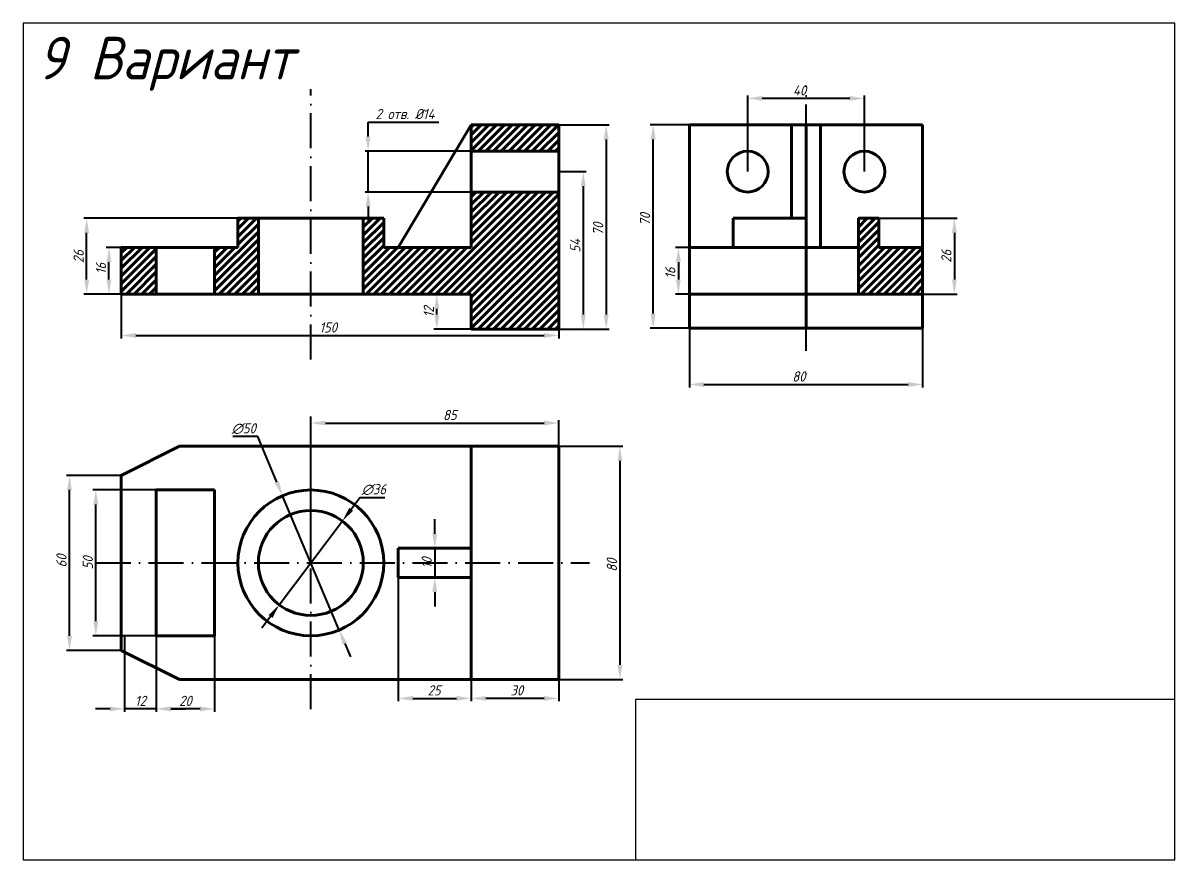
# Model space of a CAD drawing. Header units: millimetres. Extents: x 39 to 2970, y -284 to 427.
# Drawn here: x 2575.1 to 2970.1, y 46 to 333 of the extents above; entities that cross this region are included whole.
import ezdxf

# ---------------------------------------------------------------- set-up
doc = ezdxf.new("R2010")
doc.units = ezdxf.units.MM
doc.header["$MEASUREMENT"] = 0
doc.linetypes.add('ACAD_ISO10W100', pattern=[18, 12, -3, 0, -3])
for name, color, linetype, lineweight in [('аннотации', 1, 'Continuous', 40), ('осевой', 4, 'ACAD_ISO10W100', 40), ('основной', 7, 'Continuous', 90)]:
    doc.layers.add(name, color=color, linetype=linetype, lineweight=lineweight)
doc.styles.add('GOST', font='isocpeur.ttf', dxfattribs={"width": 0.9, "oblique": 15})
doc.dimstyles.new('GOST', dxfattribs={"dimtxt": 3.5, "dimasz": 5, "dimexe": 1, "dimexo": 0, "dimgap": 1, "dimtad": 1, "dimtoh": 1, "dimdec": 0, "dimzin": 0, "dimdsep": 46, "dimtxsty": 'GOST', "dimcen": 0, "dimclrd": 256, "dimclre": 256, "dimclrt": 256, "dimadec": 0, "dimazin": 0, "dimtfac": 1, "dimtdec": 0, "dimtmove": 0, "dimatfit": 0, "dimfxl": 1, "dimtolj": 1, "dimtzin": 0, "dimlwd": -1, "dimlwe": -1, "dimarcsym": 0})

# ---------------------------------------------------------------- blocks, each defined once
blk = doc.blocks.new('*D73')
at = {"layer": 'Defpoints', "color": 0, "transparency": 16777216}
for p in [(2604.61, 256.02), (2608.83, 256.02), (2608.83, 240.02)]:
    blk.add_point(p, dxfattribs=at)
at = {"layer": 'аннотации', "transparency": 16777216}
for p, q in [((2608.83, 256.02), (2603.61, 256.02)), ((2604.61, 245.02), (2604.61, 251.02)), ((2608.83, 240.02), (2603.61, 240.02))]:
    blk.add_line(p, q, dxfattribs=at)
for points in [[(2603.78, 251.02), (2605.45, 251.02), (2604.61, 256.02)], [(2603.78, 245.02), (2605.45, 245.02), (2604.61, 240.02)]]:
    blk.add_solid(points, dxfattribs=at)
at = {"layer": 'аннотации', "transparency": 16777216, "insert": (2601.86, 248.77), "char_height": 3.5, "attachment_point": 5, "rotation": 90, "style": 'GOST'}
blk.add_mtext('\\A1;16', dxfattribs=at)
blk = doc.blocks.new('*D74')
at = {"layer": 'Defpoints', "color": 0, "transparency": 16777216}
for p in [(2596.96, 266.02), (2648.83, 266.02), (2608.83, 240.02)]:
    blk.add_point(p, dxfattribs=at)
at = {"layer": 'аннотации', "transparency": 16777216}
for p, q in [((2648.83, 266.02), (2595.96, 266.02)), ((2596.96, 245.02), (2596.96, 261.02)), ((2608.83, 240.02), (2595.96, 240.02))]:
    blk.add_line(p, q, dxfattribs=at)
for points in [[(2596.13, 261.02), (2597.79, 261.02), (2596.96, 266.02)], [(2596.13, 245.02), (2597.79, 245.02), (2596.96, 240.02)]]:
    blk.add_solid(points, dxfattribs=at)
at = {"layer": 'аннотации', "transparency": 16777216, "insert": (2594.21, 252.88), "char_height": 3.5, "attachment_point": 5, "rotation": 90, "style": 'GOST'}
blk.add_mtext('\\A1;26', dxfattribs=at)
blk = doc.blocks.new('*D75')
at = {"layer": 'Defpoints', "color": 0, "transparency": 16777216}
for p in [(2717.03, 240.02), (2717.03, 240.02), (2728.83, 228.02)]:
    blk.add_point(p, dxfattribs=at)
at = {"layer": 'аннотации', "transparency": 16777216}
for p, q in [((2717.03, 240.02), (2716.03, 240.02)), ((2717.03, 233.02), (2717.03, 235.02)), ((2728.83, 228.02), (2716.03, 228.02))]:
    blk.add_line(p, q, dxfattribs=at)
for points in [[(2716.2, 235.02), (2717.86, 235.02), (2717.03, 240.02)], [(2716.2, 233.02), (2717.86, 233.02), (2717.03, 228.02)]]:
    blk.add_solid(points, dxfattribs=at)
at = {"layer": 'аннотации', "transparency": 16777216, "insert": (2714.28, 233.91), "char_height": 3.5, "attachment_point": 5, "rotation": 90, "style": 'GOST'}
blk.add_mtext('\\A1;12', dxfattribs=at)
blk = doc.blocks.new('*D76')
at = {"layer": 'Defpoints', "color": 0, "transparency": 16777216}
for p in [(2608.83, 240.02), (2758.83, 228.02), (2758.83, 225.83)]:
    blk.add_point(p, dxfattribs=at)
at = {"layer": 'аннотации', "transparency": 16777216}
for p, q in [((2608.83, 240.02), (2608.83, 224.83)), ((2613.83, 225.83), (2753.83, 225.83)), ((2758.83, 228.02), (2758.83, 224.83))]:
    blk.add_line(p, q, dxfattribs=at)
for points in [[(2613.83, 226.66), (2613.83, 225), (2608.83, 225.83)], [(2753.83, 226.66), (2753.83, 225), (2758.83, 225.83)]]:
    blk.add_solid(points, dxfattribs=at)
at = {"layer": 'аннотации', "transparency": 16777216, "insert": (2679.79, 228.58), "char_height": 3.5, "attachment_point": 5, "style": 'GOST'}
blk.add_mtext('\\A1;150', dxfattribs=at)
blk = doc.blocks.new('*D77')
at = {"layer": 'Defpoints', "color": 0, "transparency": 16777216}
for p in [(2758.83, 282.02), (2758.83, 228.02), (2767.26, 228.02)]:
    blk.add_point(p, dxfattribs=at)
at = {"layer": 'аннотации', "transparency": 16777216}
for p, q in [((2758.83, 282.02), (2768.26, 282.02)), ((2767.26, 277.02), (2767.26, 233.02)), ((2758.83, 228.02), (2768.26, 228.02))]:
    blk.add_line(p, q, dxfattribs=at)
for points in [[(2766.43, 277.02), (2768.09, 277.02), (2767.26, 282.02)], [(2766.43, 233.02), (2768.09, 233.02), (2767.26, 228.02)]]:
    blk.add_solid(points, dxfattribs=at)
at = {"layer": 'аннотации', "transparency": 16777216, "insert": (2764.51, 256.59), "char_height": 3.5, "attachment_point": 5, "rotation": 90, "style": 'GOST'}
blk.add_mtext('\\A1;54', dxfattribs=at)
blk = doc.blocks.new('*D78')
at = {"layer": 'Defpoints', "color": 0, "transparency": 16777216}
for p in [(2758.83, 298.02), (2758.83, 228.02), (2775.11, 228.02)]:
    blk.add_point(p, dxfattribs=at)
at = {"layer": 'аннотации', "transparency": 16777216}
for p, q in [((2758.83, 298.02), (2776.11, 298.02)), ((2775.11, 293.02), (2775.11, 233.02)), ((2758.83, 228.02), (2776.11, 228.02))]:
    blk.add_line(p, q, dxfattribs=at)
for points in [[(2774.28, 293.02), (2775.95, 293.02), (2775.11, 298.02)], [(2774.28, 233.02), (2775.95, 233.02), (2775.11, 228.02)]]:
    blk.add_solid(points, dxfattribs=at)
at = {"layer": 'аннотации', "transparency": 16777216, "insert": (2772.36, 262.32), "char_height": 3.5, "attachment_point": 5, "rotation": 90, "style": 'GOST'}
blk.add_mtext('\\A1;70', dxfattribs=at)
blk = doc.blocks.new('*D79')
at = {"layer": 'Defpoints', "color": 0, "transparency": 16777216}
for p in [(2743.83, 289.02), (2693.47, 275.02), (2743.83, 275.02)]:
    blk.add_point(p, dxfattribs=at)
at = {"layer": 'аннотации', "transparency": 16777216}
for p, q in [((2693.47, 294.02), (2693.47, 299.02)), ((2693.47, 299.02), (2717.76, 299.02)), ((2743.83, 289.02), (2692.47, 289.02)), ((2693.47, 275.02), (2693.47, 289.02)), ((2743.83, 275.02), (2692.47, 275.02)), ((2693.47, 270.02), (2693.47, 265.02))]:
    blk.add_line(p, q, dxfattribs=at)
for points in [[(2692.64, 294.02), (2694.3, 294.02), (2693.47, 289.02)], [(2692.64, 270.02), (2694.3, 270.02), (2693.47, 275.02)]]:
    blk.add_solid(points, dxfattribs=at)
at = {"layer": 'аннотации', "transparency": 16777216, "insert": (2706.11, 301.77), "char_height": 3.5, "attachment_point": 5, "style": 'GOST'}
blk.add_mtext('\\A1;2 отв. %%C14', dxfattribs=at)
blk = doc.blocks.new('*D80')
at = {"layer": 'Defpoints', "color": 0, "transparency": 16777216}
for p in [(2600.11, 172.84), (2620.83, 172.84), (2620.83, 122.84)]:
    blk.add_point(p, dxfattribs=at)
at = {"layer": 'аннотации', "transparency": 16777216}
for p, q in [((2620.83, 172.84), (2599.11, 172.84)), ((2600.11, 127.84), (2600.11, 167.84)), ((2620.83, 122.84), (2599.11, 122.84))]:
    blk.add_line(p, q, dxfattribs=at)
for points in [[(2599.28, 167.84), (2600.95, 167.84), (2600.11, 172.84)], [(2599.28, 127.84), (2600.95, 127.84), (2600.11, 122.84)]]:
    blk.add_solid(points, dxfattribs=at)
at = {"layer": 'аннотации', "transparency": 16777216, "insert": (2597.36, 147.84), "char_height": 3.5, "attachment_point": 5, "rotation": 90, "style": 'GOST'}
blk.add_mtext('\\A1;50', dxfattribs=at)
blk = doc.blocks.new('*D81')
at = {"layer": 'Defpoints', "color": 0, "transparency": 16777216}
for p in [(2591.07, 177.84), (2608.83, 177.84), (2608.83, 117.84)]:
    blk.add_point(p, dxfattribs=at)
at = {"layer": 'аннотации', "transparency": 16777216}
for p, q in [((2608.83, 177.84), (2590.07, 177.84)), ((2591.07, 122.84), (2591.07, 172.84)), ((2608.83, 117.84), (2590.07, 117.84))]:
    blk.add_line(p, q, dxfattribs=at)
for points in [[(2590.24, 172.84), (2591.91, 172.84), (2591.07, 177.84)], [(2590.24, 122.84), (2591.91, 122.84), (2591.07, 117.84)]]:
    blk.add_solid(points, dxfattribs=at)
at = {"layer": 'аннотации', "transparency": 16777216, "insert": (2588.32, 148.5), "char_height": 3.5, "attachment_point": 5, "rotation": 90, "style": 'GOST'}
blk.add_mtext('\\A1;60', dxfattribs=at)
blk = doc.blocks.new('*D82')
at = {"layer": 'Defpoints', "color": 0, "transparency": 16777216}
for p in [(2609.97, 122.84), (2620.83, 122.84), (2609.97, 97.77)]:
    blk.add_point(p, dxfattribs=at)
at = {"layer": 'аннотации', "transparency": 16777216}
for p, q in [((2609.97, 122.84), (2609.97, 96.77)), ((2620.83, 122.84), (2620.83, 96.77)), ((2604.97, 97.77), (2599.97, 97.77)), ((2620.83, 97.77), (2609.97, 97.77)), ((2625.83, 97.77), (2630.83, 97.77))]:
    blk.add_line(p, q, dxfattribs=at)
for points in [[(2604.97, 98.6), (2604.97, 96.93), (2609.97, 97.77)], [(2625.83, 98.6), (2625.83, 96.93), (2620.83, 97.77)]]:
    blk.add_solid(points, dxfattribs=at)
at = {"layer": 'аннотации', "transparency": 16777216, "insert": (2615.4, 100.52), "char_height": 3.5, "attachment_point": 5, "style": 'GOST'}
blk.add_mtext('\\A1;12', dxfattribs=at)
blk = doc.blocks.new('*D83')
at = {"layer": 'Defpoints', "color": 0, "transparency": 16777216}
for p in [(2620.83, 122.84), (2640.83, 122.84), (2620.83, 97.77)]:
    blk.add_point(p, dxfattribs=at)
at = {"layer": 'аннотации', "transparency": 16777216}
for p, q in [((2620.83, 122.84), (2620.83, 96.77)), ((2640.83, 122.84), (2640.83, 96.77)), ((2635.83, 97.77), (2625.83, 97.77))]:
    blk.add_line(p, q, dxfattribs=at)
for points in [[(2625.83, 98.6), (2625.83, 96.93), (2620.83, 97.77)], [(2635.83, 98.6), (2635.83, 96.93), (2640.83, 97.77)]]:
    blk.add_solid(points, dxfattribs=at)
at = {"layer": 'аннотации', "transparency": 16777216, "insert": (2630.83, 100.52), "char_height": 3.5, "attachment_point": 5, "style": 'GOST'}
blk.add_mtext('\\A1;20', dxfattribs=at)
blk = doc.blocks.new('*D84')
at = {"layer": 'Defpoints', "color": 0, "transparency": 16777216}
for p in [(2703.83, 142.84), (2728.83, 142.84), (2728.83, 101.37)]:
    blk.add_point(p, dxfattribs=at)
at = {"layer": 'аннотации', "transparency": 16777216}
for p, q in [((2703.83, 142.84), (2703.83, 100.37)), ((2728.83, 142.84), (2728.83, 100.37)), ((2708.83, 101.37), (2723.83, 101.37))]:
    blk.add_line(p, q, dxfattribs=at)
for points in [[(2708.83, 102.21), (2708.83, 100.54), (2703.83, 101.37)], [(2723.83, 102.21), (2723.83, 100.54), (2728.83, 101.37)]]:
    blk.add_solid(points, dxfattribs=at)
at = {"layer": 'аннотации', "transparency": 16777216, "insert": (2716.11, 104.12), "char_height": 3.5, "attachment_point": 5, "style": 'GOST'}
blk.add_mtext('\\A1;25', dxfattribs=at)
blk = doc.blocks.new('*D85')
at = {"layer": 'Defpoints', "color": 0, "transparency": 16777216}
for p in [(2728.83, 107.84), (2758.83, 107.84), (2728.83, 101.37)]:
    blk.add_point(p, dxfattribs=at)
at = {"layer": 'аннотации', "transparency": 16777216}
for p, q in [((2728.83, 107.84), (2728.83, 100.37)), ((2758.83, 107.84), (2758.83, 100.37)), ((2753.83, 101.37), (2733.83, 101.37))]:
    blk.add_line(p, q, dxfattribs=at)
for points in [[(2733.83, 102.21), (2733.83, 100.54), (2728.83, 101.37)], [(2753.83, 102.21), (2753.83, 100.54), (2758.83, 101.37)]]:
    blk.add_solid(points, dxfattribs=at)
at = {"layer": 'аннотации', "transparency": 16777216, "insert": (2744.44, 104.12), "char_height": 3.5, "attachment_point": 5, "style": 'GOST'}
blk.add_mtext('\\A1;30', dxfattribs=at)
blk = doc.blocks.new('*D86')
at = {"layer": 'Defpoints', "color": 0, "transparency": 16777216}
for p in [(2758.83, 195.81), (2673.83, 147.84), (2758.83, 147.84)]:
    blk.add_point(p, dxfattribs=at)
at = {"layer": 'аннотации', "transparency": 16777216}
for p, q in [((2673.83, 147.84), (2673.83, 196.81)), ((2678.83, 195.81), (2753.83, 195.81)), ((2758.83, 147.84), (2758.83, 196.81))]:
    blk.add_line(p, q, dxfattribs=at)
for points in [[(2678.83, 196.64), (2678.83, 194.97), (2673.83, 195.81)], [(2753.83, 196.64), (2753.83, 194.97), (2758.83, 195.81)]]:
    blk.add_solid(points, dxfattribs=at)
at = {"layer": 'аннотации', "transparency": 16777216, "insert": (2721.49, 198.56), "char_height": 3.5, "attachment_point": 5, "style": 'GOST'}
blk.add_mtext('\\A1;85', dxfattribs=at)
blk = doc.blocks.new('*D87')
at = {"layer": 'Defpoints', "color": 0, "transparency": 16777216}
for p in [(2684.66, 162.22), (2663.01, 133.46)]:
    blk.add_point(p, dxfattribs=at)
at = {"layer": 'аннотации', "transparency": 16777216}
for p, q in [((2687.66, 166.22), (2690.67, 170.22)), ((2690.67, 170.22), (2699.22, 170.22)), ((2663.01, 133.46), (2684.66, 162.22)), ((2660.01, 129.46), (2657, 125.47))]:
    blk.add_line(p, q, dxfattribs=at)
for points in [[(2687, 166.72), (2688.33, 165.72), (2684.66, 162.22)], [(2659.34, 129.96), (2660.67, 128.96), (2663.01, 133.46)]]:
    blk.add_solid(points, dxfattribs=at)
at = {"layer": 'аннотации', "transparency": 16777216, "insert": (2695.44, 172.97), "char_height": 3.5, "attachment_point": 5, "style": 'GOST'}
blk.add_mtext('\\A1;∅36', dxfattribs=at)
blk = doc.blocks.new('*D88')
at = {"layer": 'Defpoints', "color": 0, "transparency": 16777216}
for p in [(2664.13, 170.88), (2683.54, 124.8)]:
    blk.add_point(p, dxfattribs=at)
at = {"layer": 'аннотации', "transparency": 16777216}
for p, q in [((2655.61, 191.13), (2647.06, 191.13)), ((2662.19, 175.49), (2655.61, 191.13)), ((2683.54, 124.8), (2664.13, 170.88)), ((2685.48, 120.19), (2687.42, 115.58))]:
    blk.add_line(p, q, dxfattribs=at)
for points in [[(2662.96, 175.81), (2661.42, 175.17), (2664.13, 170.88)], [(2686.24, 120.51), (2684.71, 119.87), (2683.54, 124.8)]]:
    blk.add_solid(points, dxfattribs=at)
at = {"layer": 'аннотации', "transparency": 16777216, "insert": (2650.83, 193.88), "char_height": 3.5, "attachment_point": 5, "style": 'GOST'}
blk.add_mtext('\\A1;∅50', dxfattribs=at)
blk = doc.blocks.new('*D89')
at = {"layer": 'Defpoints', "color": 0, "transparency": 16777216}
for p in [(2716.33, 152.84), (2716.33, 142.84), (2716.33, 142.84)]:
    blk.add_point(p, dxfattribs=at)
at = {"layer": 'аннотации', "transparency": 16777216}
for p, q in [((2716.33, 157.84), (2716.33, 162.84)), ((2716.33, 152.84), (2715.33, 152.84)), ((2716.33, 152.84), (2716.33, 142.84)), ((2716.33, 142.84), (2715.33, 142.84)), ((2716.33, 137.84), (2716.33, 132.84))]:
    blk.add_line(p, q, dxfattribs=at)
for points in [[(2715.5, 157.84), (2717.17, 157.84), (2716.33, 152.84)], [(2715.5, 137.84), (2717.17, 137.84), (2716.33, 142.84)]]:
    blk.add_solid(points, dxfattribs=at)
at = {"layer": 'аннотации', "transparency": 16777216, "insert": (2713.58, 147.84), "char_height": 3.5, "attachment_point": 5, "rotation": 90, "style": 'GOST'}
blk.add_mtext('\\A1;10', dxfattribs=at)
blk = doc.blocks.new('*D90')
at = {"layer": 'Defpoints', "color": 0, "transparency": 16777216}
for p in [(2758.83, 187.84), (2758.83, 107.84), (2779.81, 107.84)]:
    blk.add_point(p, dxfattribs=at)
at = {"layer": 'аннотации', "transparency": 16777216}
for p, q in [((2758.83, 187.84), (2780.81, 187.84)), ((2779.81, 182.84), (2779.81, 112.84)), ((2758.83, 107.84), (2780.81, 107.84))]:
    blk.add_line(p, q, dxfattribs=at)
for points in [[(2778.98, 182.84), (2780.64, 182.84), (2779.81, 187.84)], [(2778.98, 112.84), (2780.64, 112.84), (2779.81, 107.84)]]:
    blk.add_solid(points, dxfattribs=at)
at = {"layer": 'аннотации', "transparency": 16777216, "insert": (2777.06, 147.05), "char_height": 3.5, "attachment_point": 5, "rotation": 90, "style": 'GOST'}
blk.add_mtext('\\A1;80', dxfattribs=at)
blk = doc.blocks.new('*D91')
at = {"layer": 'Defpoints', "color": 0, "transparency": 16777216}
for p in [(2823.63, 307.14), (2823.63, 282.02), (2863.63, 282.02)]:
    blk.add_point(p, dxfattribs=at)
at = {"layer": 'аннотации', "transparency": 16777216}
for p, q in [((2823.63, 282.02), (2823.63, 308.14)), ((2863.63, 282.02), (2863.63, 308.14)), ((2858.63, 307.14), (2828.63, 307.14))]:
    blk.add_line(p, q, dxfattribs=at)
for points in [[(2828.63, 307.97), (2828.63, 306.3), (2823.63, 307.14)], [(2858.63, 307.97), (2858.63, 306.3), (2863.63, 307.14)]]:
    blk.add_solid(points, dxfattribs=at)
at = {"layer": 'аннотации', "transparency": 16777216, "insert": (2841.43, 309.89), "char_height": 3.5, "attachment_point": 5, "style": 'GOST'}
blk.add_mtext('\\A1;40', dxfattribs=at)
blk = doc.blocks.new('*D92')
at = {"layer": 'Defpoints', "color": 0, "transparency": 16777216}
for p in [(2868.63, 266.02), (2883.63, 240.02), (2894.5, 240.02)]:
    blk.add_point(p, dxfattribs=at)
at = {"layer": 'аннотации', "transparency": 16777216}
for p, q in [((2868.63, 266.02), (2895.5, 266.02)), ((2894.5, 261.02), (2894.5, 245.02)), ((2883.63, 240.02), (2895.5, 240.02))]:
    blk.add_line(p, q, dxfattribs=at)
for points in [[(2893.66, 261.02), (2895.33, 261.02), (2894.5, 266.02)], [(2893.66, 245.02), (2895.33, 245.02), (2894.5, 240.02)]]:
    blk.add_solid(points, dxfattribs=at)
at = {"layer": 'аннотации', "transparency": 16777216, "insert": (2891.75, 252.96), "char_height": 3.5, "attachment_point": 5, "rotation": 90, "style": 'GOST'}
blk.add_mtext('\\A1;26', dxfattribs=at)
blk = doc.blocks.new('*D93')
at = {"layer": 'Defpoints', "color": 0, "transparency": 16777216}
for p in [(2803.63, 256.02), (2799.86, 240.02), (2803.63, 240.02)]:
    blk.add_point(p, dxfattribs=at)
at = {"layer": 'аннотации', "transparency": 16777216}
for p, q in [((2803.63, 256.02), (2798.86, 256.02)), ((2799.86, 251.02), (2799.86, 245.02)), ((2803.63, 240.02), (2798.86, 240.02))]:
    blk.add_line(p, q, dxfattribs=at)
for points in [[(2799.03, 251.02), (2800.7, 251.02), (2799.86, 256.02)], [(2799.03, 245.02), (2800.7, 245.02), (2799.86, 240.02)]]:
    blk.add_solid(points, dxfattribs=at)
at = {"layer": 'аннотации', "transparency": 16777216, "insert": (2797.11, 247.19), "char_height": 3.5, "attachment_point": 5, "rotation": 90, "style": 'GOST'}
blk.add_mtext('\\A1;16', dxfattribs=at)
blk = doc.blocks.new('*D94')
at = {"layer": 'Defpoints', "color": 0, "transparency": 16777216}
for p in [(2791.2, 298.02), (2803.63, 298.02), (2803.63, 228.31)]:
    blk.add_point(p, dxfattribs=at)
at = {"layer": 'аннотации', "transparency": 16777216}
for p, q in [((2803.63, 298.02), (2790.2, 298.02)), ((2791.2, 233.31), (2791.2, 293.02)), ((2803.63, 228.31), (2790.2, 228.31))]:
    blk.add_line(p, q, dxfattribs=at)
for points in [[(2790.37, 293.02), (2792.03, 293.02), (2791.2, 298.02)], [(2790.37, 233.31), (2792.03, 233.31), (2791.2, 228.31)]]:
    blk.add_solid(points, dxfattribs=at)
at = {"layer": 'аннотации', "transparency": 16777216, "insert": (2788.45, 265.61), "char_height": 3.5, "attachment_point": 5, "rotation": 90, "style": 'GOST'}
blk.add_mtext('\\A1;70', dxfattribs=at)
blk = doc.blocks.new('*D95')
at = {"layer": 'Defpoints', "color": 0, "transparency": 16777216}
for p in [(2803.63, 228.31), (2883.63, 228.31), (2883.63, 209.01)]:
    blk.add_point(p, dxfattribs=at)
at = {"layer": 'аннотации', "transparency": 16777216}
for p, q in [((2803.63, 228.31), (2803.63, 208.01)), ((2883.63, 228.31), (2883.63, 208.01)), ((2808.63, 209.01), (2878.63, 209.01))]:
    blk.add_line(p, q, dxfattribs=at)
for points in [[(2808.63, 209.84), (2808.63, 208.18), (2803.63, 209.01)], [(2878.63, 209.84), (2878.63, 208.18), (2883.63, 209.01)]]:
    blk.add_solid(points, dxfattribs=at)
at = {"layer": 'аннотации', "transparency": 16777216, "insert": (2841.18, 211.76), "char_height": 3.5, "attachment_point": 5, "style": 'GOST'}
blk.add_mtext('\\A1;80', dxfattribs=at)

msp = doc.modelspace()

# ---------------------------------------------------------------- hatches: boundary and pattern name
at = {"layer": 'основной', "transparency": 33554687}
h = msp.add_hatch(dxfattribs=at)
h.set_pattern_fill('ANSI31', color=5, scale=15)
h.paths.add_polyline_path([(2620.83, 256.02), (2608.83, 256.02), (2608.83, 240.02), (2620.83, 240.02)])
h.paths.add_polyline_path([(2655.83, 266.02), (2648.83, 266.02), (2648.83, 256.02), (2640.83, 256.02), (2640.83, 240.02), (2655.83, 240.02)])
h.paths.add_polyline_path([(2758.83, 275.02), (2728.83, 275.02), (2728.83, 256.02), (2698.83, 256.02), (2698.83, 266.02), (2691.83, 266.02), (2691.83, 240.02), (2728.83, 240.02), (2728.83, 228.02), (2758.83, 228.02)])
h.paths.add_polyline_path([(2758.83, 298.02), (2728.83, 298.02), (2728.83, 289.02), (2758.83, 289.02)])
h = msp.add_hatch(dxfattribs=at)
h.set_pattern_fill('ANSI31', color=5, scale=15)
h.paths.add_polyline_path([(2883.63, 256.02), (2868.63, 256.02), (2861.63, 256.02), (2861.63, 240.02), (2883.63, 240.02)])
h.paths.add_polyline_path([(2868.63, 266.02), (2861.63, 266.02), (2861.63, 256.02), (2868.63, 256.02)])

# ---------------------------------------------------------------- linework, layer by layer
at = {"layer": 'Defpoints'}
for p, q in [((2575.14, 332.97), (2575.14, 45.97)), ((2970.14, 332.97), (2575.14, 332.97)), ((2970.14, 45.97), (2970.14, 332.97)), ((2970.14, 100.97), (2785.14, 100.97)), ((2785.14, 100.97), (2785.14, 45.97)), ((2575.14, 45.97), (2970.14, 45.97))]:
    msp.add_line(p, q, dxfattribs=at)
at = {"layer": 'осевой'}
for p, q in [((2673.83, 217.64), (2673.83, 310.25)), ((2843.63, 220.58), (2843.63, 311.32)), ((2673.83, 97.68), (2673.83, 197.99)), ((2600.11, 147.84), (2769.35, 147.84))]:
    msp.add_line(p, q, dxfattribs=at)
at = {"layer": 'основной'}
for p, q in [((2703.83, 256.02), (2728.83, 298.02)), ((2758.83, 298.02), (2728.83, 298.02)), ((2728.83, 298.02), (2728.83, 256.02)), ((2758.83, 228.02), (2758.83, 298.02)), ((2758.83, 298.02), (2758.83, 289.02)), ((2803.63, 256.02), (2803.63, 298.02)), ((2803.63, 298.02), (2883.63, 298.02)), ((2803.63, 298.02), (2838.63, 298.02)), ((2838.63, 298.02), (2838.63, 266.02)), ((2843.63, 228.31), (2843.63, 298.02)), ((2848.63, 256.02), (2848.63, 298.02)), ((2883.63, 298.02), (2883.63, 256.02)), ((2758.83, 289.02), (2728.83, 289.02)), ((2758.83, 289.02), (2758.83, 275.02)), ((2758.83, 275.02), (2728.83, 275.02)), ((2648.83, 256.02), (2648.83, 266.02)), ((2648.83, 266.02), (2698.83, 266.02)), ((2655.83, 266.02), (2655.83, 240.02)), ((2691.83, 266.02), (2691.83, 240.02)), ((2698.83, 266.02), (2698.83, 256.02)), ((2818.63, 256.02), (2818.63, 266.02)), ((2818.63, 266.02), (2843.63, 266.02)), ((2861.61, 266.02), (2868.63, 266.02)), ((2868.63, 266.02), (2861.63, 266.02)), ((2861.63, 266.02), (2861.63, 240.02)), ((2868.63, 266.02), (2868.63, 256.02)), ((2608.83, 256.02), (2608.83, 240.02)), ((2648.83, 256.02), (2608.83, 256.02)), ((2620.83, 256.02), (2620.83, 240.02)), ((2640.83, 256.02), (2640.83, 240.02)), ((2728.83, 256.02), (2698.83, 256.02)), ((2803.63, 256.02), (2803.63, 240.02)), ((2803.63, 256.02), (2818.63, 256.02)), ((2843.63, 256.02), (2803.63, 256.02)), ((2861.63, 256.02), (2843.63, 256.02)), ((2883.63, 256.02), (2868.63, 256.02)), ((2883.63, 240.02), (2883.63, 256.02)), ((2608.83, 240.02), (2728.83, 240.02)), ((2728.83, 240.02), (2728.83, 228.02)), ((2803.63, 240.02), (2883.63, 240.02)), ((2803.63, 240.02), (2803.63, 228.31)), ((2883.63, 228.31), (2883.63, 240.02)), ((2728.83, 228.02), (2758.83, 228.02)), ((2803.63, 228.31), (2883.63, 228.31)), ((2608.83, 177.84), (2628.83, 187.84)), ((2628.83, 187.84), (2758.83, 187.84)), ((2728.83, 107.84), (2728.83, 187.84)), ((2758.83, 187.84), (2758.83, 107.84)), ((2608.83, 177.84), (2608.83, 117.84)), ((2620.83, 122.84), (2620.83, 172.84)), ((2620.83, 172.84), (2640.83, 172.84)), ((2640.83, 172.84), (2640.83, 122.84)), ((2703.83, 142.84), (2703.83, 152.84)), ((2703.83, 152.84), (2728.83, 152.84)), ((2728.83, 142.84), (2703.83, 142.84)), ((2640.83, 122.84), (2620.83, 122.84)), ((2608.83, 117.84), (2628.83, 107.84)), ((2758.83, 107.84), (2628.83, 107.84)), ((2758.83, 107.84), (2728.83, 107.84))]:
    msp.add_line(p, q, dxfattribs=at)
for centre, radius in [((2823.63, 282.02), 7), ((2863.63, 282.02), 7), ((2673.83, 147.84), 25), ((2673.83, 147.84), 18)]:
    msp.add_circle(centre, radius, dxfattribs=at)

# ---------------------------------------------------------------- texts
at = {"layer": 'основной', "insert": (2579.97, 328.25), "char_height": 14.582, "width": 5408.8513, "attachment_point": 1, "style": 'GOST'}
msp.add_mtext('9 Вариант', dxfattribs=at)

# ---------------------------------------------------------------- dimensions: what is measured, and where the dimension line sits
at = {"layer": 'аннотации'}
for base, p1, p2, picture, middle in [((2823.63, 307.14), (2863.63, 282.02), (2823.63, 282.02), '*D91', (2841.43, 307.14)), ((2758.83, 225.83), (2608.83, 240.02), (2758.83, 228.02), '*D76', (2679.79, 225.83)), ((2883.63, 209.01), (2803.63, 228.31), (2883.63, 228.31), '*D95', (2841.18, 209.01)), ((2758.83, 195.81), (2673.83, 147.84), (2758.83, 147.84), '*D86', (2721.49, 195.81)), ((2728.83, 101.37), (2703.83, 142.84), (2728.83, 142.84), '*D84', (2716.11, 101.37)), ((2620.83, 97.77), (2640.83, 122.84), (2620.83, 122.84), '*D83', (2630.83, 97.77)), ((2728.83, 101.37), (2758.83, 107.84), (2728.83, 107.84), '*D85', (2744.44, 101.37))]:
    dim = msp.add_linear_dim(base=base, p1=p1, p2=p2, dimstyle='GOST', dxfattribs=at)
    dim.commit()
    dim.dimension.update_dxf_attribs({"geometry": picture, "text_midpoint": middle, "dimtype": 160})
dim = msp.add_linear_dim(base=(2693.47, 275.02), p1=(2743.83, 289.02), p2=(2743.83, 275.02), angle=90, text='2 отв. %%C14', dimstyle='GOST', dxfattribs=at)
dim.commit()
dim.dimension.update_dxf_attribs({"geometry": '*D79', "text_midpoint": (2706.11, 299.02), "dimtype": 160})
for base, p1, p2, picture, middle in [((2775.11, 228.02), (2758.83, 298.02), (2758.83, 228.02), '*D78', (2775.11, 262.32)), ((2791.2, 298.02), (2803.63, 228.31), (2803.63, 298.02), '*D94', (2791.2, 265.61)), ((2767.26, 228.02), (2758.83, 282.02), (2758.83, 228.02), '*D77', (2767.26, 256.59)), ((2596.96, 266.02), (2608.83, 240.02), (2648.83, 266.02), '*D74', (2596.96, 252.88)), ((2894.5, 240.02), (2868.63, 266.02), (2883.63, 240.02), '*D92', (2894.5, 252.96)), ((2604.61, 256.02), (2608.83, 240.02), (2608.83, 256.02), '*D73', (2604.61, 248.77)), ((2799.86, 240.02), (2803.63, 256.02), (2803.63, 240.02), '*D93', (2799.86, 247.19)), ((2717.03, 240.02), (2728.83, 228.02), (2717.03, 240.02), '*D75', (2717.03, 233.91)), ((2779.81, 107.84), (2758.83, 187.84), (2758.83, 107.84), '*D90', (2779.81, 147.05)), ((2591.07, 177.84), (2608.83, 117.84), (2608.83, 177.84), '*D81', (2591.07, 148.5)), ((2600.11, 172.84), (2620.83, 122.84), (2620.83, 172.84), '*D80', (2600.11, 147.84)), ((2716.33, 142.84), (2716.33, 152.84), (2716.33, 142.84), '*D89', (2716.33, 147.84))]:
    dim = msp.add_linear_dim(base=base, p1=p1, p2=p2, angle=90, dimstyle='GOST', dxfattribs=at)
    dim.commit()
    dim.dimension.update_dxf_attribs({"geometry": picture, "text_midpoint": middle, "dimtype": 160})
for p1, p2, picture, middle in [((2683.54, 124.8), (2664.13, 170.88), '*D88', (2650.83, 191.13)), ((2663.01, 133.46), (2684.66, 162.22), '*D87', (2695.44, 170.22))]:
    dim = msp.add_diameter_dim_2p(p1=p1, p2=p2, dimstyle='GOST', dxfattribs=at)
    dim.commit()
    dim.dimension.update_dxf_attribs({"geometry": picture, "text_midpoint": middle, "dimtype": 163})
dim = msp.add_linear_dim(base=(2609.97, 97.77), p1=(2620.83, 122.84), p2=(2609.97, 122.84), text='12', dimstyle='GOST', dxfattribs=at)
dim.commit()
dim.dimension.update_dxf_attribs({"geometry": '*D82', "text_midpoint": (2615.4, 97.77), "dimtype": 160})

doc.saveas('drawing.dxf')
